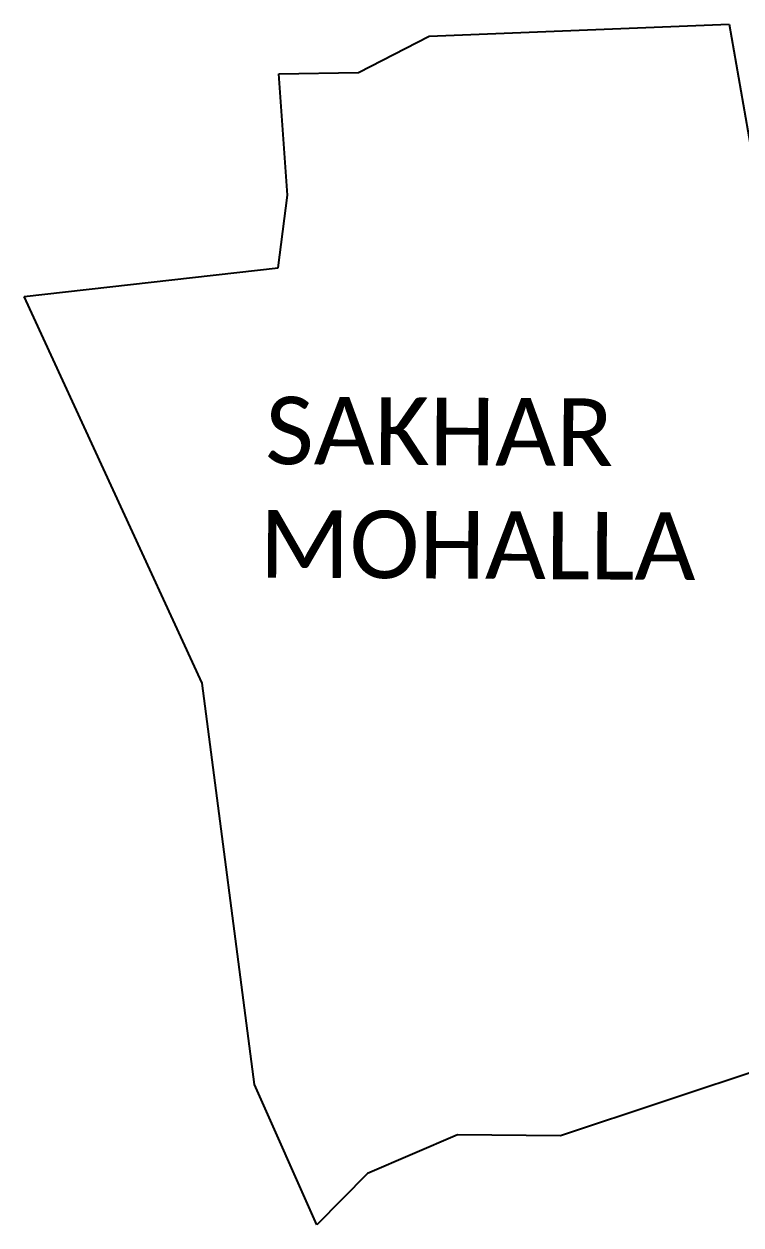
# Model space of a CAD drawing. Header units: metres. Extents: x 310982 to 312092, y 1911548 to 1912609.
# Drawn here: x 310982 to 311537, y 1911681 to 1912609 of the extents above; entities that cross this region are included whole.
import ezdxf

# ---------------------------------------------------------------- set-up
doc = ezdxf.new("R2010")
doc.units = ezdxf.units.M
doc.layers.add('village', color=3, linetype='Continuous')
doc.layers.add('VILLAGE NAME', color=250, linetype='Continuous')
doc.styles.get("Standard").update_dxf_attribs({"font": 'calibri.ttf'})

msp = doc.modelspace()

# ---------------------------------------------------------------- linework, layer by layer
at = {"color": 3}
msp.add_line((311247.8, 1911720.48), (311208.72, 1911680.81), dxfattribs=at)
at = {"layer": 'village', "color": 3}
for p, q in [((311295.63, 1912599.83), (311527.6, 1912609.19)), ((311527.6, 1912609.19), (311545.61, 1912506.11)), ((311240.95, 1912571.68), (311295.63, 1912599.83)), ((311179.37, 1912570.68), (311240.95, 1912571.68)), ((311186.16, 1912476.91), (311179.37, 1912570.68)), ((311179, 1912420.82), (311186.16, 1912476.91)), ((310982.44, 1912398.57), (311179, 1912420.82)), ((311120.18, 1912099.67), (310982.44, 1912398.57)), ((311160.49, 1911789.5), (311120.18, 1912099.67)), ((311679.06, 1911843.4), (311397.12, 1911749.7)), ((311208.72, 1911680.81), (311160.49, 1911789.5)), ((311317.5, 1911750.53), (311247.8, 1911720.48)), ((311397.12, 1911749.7), (311317.5, 1911750.53))]:
    msp.add_line(p, q, dxfattribs=at)

# ---------------------------------------------------------------- texts
at = {"layer": 'VILLAGE NAME'}
for s, p in [('SAKHAR', (311168.86, 1912268.92)), ('MOHALLA', (311164.31, 1912181.32))]:
    msp.add_text(s, height=52.261, rotation=359.67619, dxfattribs=at).set_placement(p)

doc.saveas('drawing.dxf')
